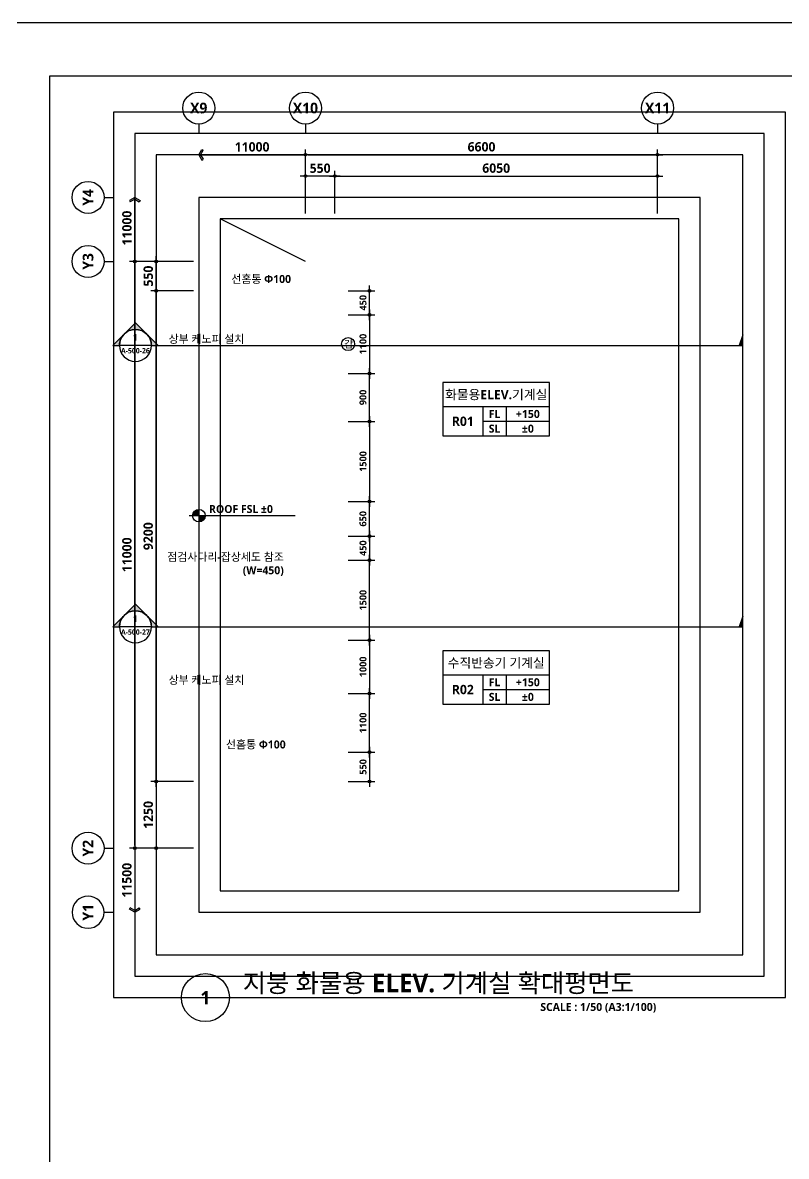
# Model space of a CAD drawing. Header units: millimetres. Extents: x -12482 to 126000, y 0 to 220200.
# Drawn here: x 30200 to 44513, y 198950 to 220200 of the extents above; entities that cross this region are included whole.
import ezdxf
from ezdxf.enums import TextEntityAlignment as Align

# ---------------------------------------------------------------- set-up
doc = ezdxf.new("R2010")
doc.units = ezdxf.units.MM
doc.header["$LTSCALE"] = 60
doc.linetypes.add('CEN', pattern=[62, 60, -1, 0, -1])
doc.layers.get('Defpoints').update_dxf_attribs({"color": 153})
for name, color, linetype in [('A-ANNO-DIM', 4, 'Continuous'), ('A-ANNO-GRA1', 7, 'Continuous'), ('A-ANNO-LEAD', 4, 'Continuous'), ('A-ANNO-PONT', 7, 'Continuous'), ('A-ANNO-SYMB', 7, 'Continuous'), ('A-ANNO-TEXT1', 7, 'Continuous'), ('A-ANNO-TEXT2', 3, 'Continuous'), ('A-ANNO-TITL', 7, 'Continuous'), ('A-ST-AXIS-BUB', 7, 'Continuous'), ('A-ST-AXIS-DIM', 7, 'Continuous'), ('AA-MKXS', 3, 'Continuous'), ('AA-MKXX', 3, 'Continuous'), ('AA-XXXX-TXT1', 2, 'Continuous')]:
    doc.layers.add(name, color=color, linetype=linetype)
for name, color, linetype, plot in [('Defpoint', 161, 'Continuous', False), ('G(그리드1)', 185, 'Continuous', False), ('G(그리드2)', 235, 'Continuous', False)]:
    doc.layers.add(name, color=color, linetype=linetype, plot=plot)
doc.styles.add('2020음성 1차', font='NanumGothicBold.ttf')
doc.styles.add('SAMOO', font='romans.shx', dxfattribs={"bigfont": 'whgtxt.shx'})
doc.styles.add('SH_나눔', font='')
doc.styles.add('SH_대대리576', font='')
doc.styles.add('SH_진천_나눔', font='')
doc.styles.get('SH_나눔').set_extended_font_data('NanumGothic', bold=True)
doc.styles.get('SH_대대리576').set_extended_font_data('NanumGothic', bold=True)
doc.styles.get('SH_진천_나눔').set_extended_font_data('NanumGothic', bold=True)
doc.dimstyles.new('SHP 50', dxfattribs={"dimscale": 50, "dimtxt": 3.5, "dimasz": 1, "dimexe": 2, "dimexo": 2, "dimgap": 1, "dimtad": 1, "dimdec": 0, "dimzin": 0, "dimdsep": 46, "dimtxsty": 'SH_진천_나눔', "dimblk": 'DIMDOT', "dimcen": 0.09, "dimclrd": 256, "dimclre": 256, "dimclrt": 3, "dimadec": 0, "dimazin": 1, "dimtfac": 1, "dimtdec": 0, "dimtix": 1, "dimtmove": 2, "dimatfit": 0, "dimldrblk": 'DIMDOT', "dimfxl": 1, "dimtolj": 1, "dimtzin": 0, "dimlwd": -1, "dimlwe": -1, "dimarcsym": 0})
doc.dimstyles.new('SHP 50내부', dxfattribs={"dimscale": 50, "dimtxt": 2.6, "dimasz": 1, "dimexe": 2, "dimexo": 2, "dimgap": 1, "dimtad": 1, "dimdec": 0, "dimzin": 0, "dimdsep": 46, "dimtxsty": '2020음성 1차', "dimblk": 'DIMDOT', "dimcen": 0.09, "dimclrd": 256, "dimclre": 256, "dimclrt": 3, "dimadec": 0, "dimazin": 1, "dimtfac": 1, "dimtdec": 0, "dimtix": 1, "dimtmove": 2, "dimatfit": 0, "dimldrblk": 'DIMDOT', "dimfxl": 1, "dimtolj": 1, "dimtzin": 0, "dimlwd": -1, "dimlwe": -1, "dimarcsym": 0})

# ---------------------------------------------------------------- blocks, each defined once
blk = doc.blocks.new('*U13434')
at = {"layer": 'A-ANNO-TITL'}
blk.add_line((0, 0), (8250, 0), dxfattribs=at)
blk.add_circle((-450, 0), 450, dxfattribs=at)
at = {"layer": 'AA-XXXX-TXT1', "style": 'SH_진천_나눔'}
blk.add_attdef('DWG.TITLE', (250, 100), '', height=350, dxfattribs=at)
at = {"layer": 'AA-XXXX-TXT1', "color": 7, "style": 'SH_진천_나눔'}
blk.add_attdef('NO1', text='', height=300, dxfattribs=at).set_placement((-450, 0), align=Align.MIDDLE)
at = {"layer": 'AA-XXXX-TXT1', "style": 'SH_진천_나눔'}
blk.add_attdef('SCALE', text='', height=150, dxfattribs=at).set_placement((8000, -100), align=Align.TOP_RIGHT)
blk = doc.blocks.new('DIMDOT')
at = {"color": 0}
blk.add_line((-2, 0), (2, 0), dxfattribs=at)
for radius in [0.5, 0.25]:
    blk.add_circle((0, 0), radius, dxfattribs=at)
blk = doc.blocks.new('*D17351')
at = {"layer": 'A-ST-AXIS-DIM'}
for p, q in [((36050, 216625), (36050, 217425)), ((42100, 216625), (42100, 217425)), ((36100, 217325), (42050, 217325))]:
    blk.add_line(p, q, dxfattribs=at)
at = {"layer": 'Defpoints', "color": 0}
for p in [(42100, 217325), (36050, 216525), (42100, 216525)]:
    blk.add_point(p, dxfattribs=at)
at = {"layer": 'A-ST-AXIS-DIM', "linetype": 'ByBlock', "xscale": 50, "yscale": 50, "zscale": 50, "rotation": 180}
blk.add_blockref('DIMDOT', (36050, 217325), dxfattribs=at)
at = {"layer": 'A-ST-AXIS-DIM', "linetype": 'ByBlock', "xscale": 50, "yscale": 50, "zscale": 50}
blk.add_blockref('DIMDOT', (42100, 217325), dxfattribs=at)
at = {"layer": 'A-ST-AXIS-DIM', "color": 3, "insert": (39075, 217472), "char_height": 175, "attachment_point": 5, "style": 'SH_진천_나눔'}
blk.add_mtext('\\A1;6050', dxfattribs=at)
blk = doc.blocks.new('*D17352')
at = {"layer": 'A-ST-AXIS-DIM'}
for p, q in [((35500, 216625), (35500, 217425)), ((36050, 216625), (36050, 217425)), ((36000, 217325), (35550, 217325))]:
    blk.add_line(p, q, dxfattribs=at)
at = {"layer": 'Defpoints', "color": 0}
for p in [(35500, 217325), (35500, 216525), (36050, 216525)]:
    blk.add_point(p, dxfattribs=at)
at = {"layer": 'A-ST-AXIS-DIM', "linetype": 'ByBlock', "xscale": 50, "yscale": 50, "zscale": 50, "rotation": 180}
blk.add_blockref('DIMDOT', (35500, 217325), dxfattribs=at)
at = {"layer": 'A-ST-AXIS-DIM', "linetype": 'ByBlock', "xscale": 50, "yscale": 50, "zscale": 50}
blk.add_blockref('DIMDOT', (36050, 217325), dxfattribs=at)
at = {"layer": 'A-ST-AXIS-DIM', "color": 3, "insert": (35775, 217471), "char_height": 175, "attachment_point": 5, "style": 'SH_진천_나눔'}
blk.add_mtext('\\A1;550', dxfattribs=at)
blk = doc.blocks.new('*D17353')
at = {"layer": 'A-ST-AXIS-DIM'}
for p, q in [((35500, 216625), (35500, 217825)), ((42100, 216625), (42100, 217825)), ((35550, 217725), (42050, 217725))]:
    blk.add_line(p, q, dxfattribs=at)
at = {"layer": 'Defpoints', "color": 0}
for p in [(42100, 217725), (35500, 216525), (42100, 216525)]:
    blk.add_point(p, dxfattribs=at)
at = {"layer": 'A-ST-AXIS-DIM', "linetype": 'ByBlock', "xscale": 50, "yscale": 50, "zscale": 50, "rotation": 180}
blk.add_blockref('DIMDOT', (35500, 217725), dxfattribs=at)
at = {"layer": 'A-ST-AXIS-DIM', "linetype": 'ByBlock', "xscale": 50, "yscale": 50, "zscale": 50}
blk.add_blockref('DIMDOT', (42100, 217725), dxfattribs=at)
at = {"layer": 'A-ST-AXIS-DIM', "color": 3, "insert": (38800, 217872), "char_height": 175, "attachment_point": 5, "style": 'SH_진천_나눔'}
blk.add_mtext('\\A1;6600', dxfattribs=at)
blk = doc.blocks.new('A-ST-AXIS-BUB-1')
at = {"layer": 'A-ST-AXIS-BUB'}
blk.add_line((0, 350), (0, 0), dxfattribs=at)
blk.add_circle((0, 950), 600, dxfattribs=at)
blk = doc.blocks.new('arrow1')
at = {"color": 0}
for p, q in [((0, 0), (0.29, 0.5)), ((0, 0), (0.29, -0.5)), ((0.16, 0), (0.41, 0.43)), ((0.16, 0), (0.41, -0.43)), ((0.29, 0.5), (0.41, 0.43)), ((0.29, -0.5), (0.41, -0.43))]:
    blk.add_line(p, q, dxfattribs=at)
blk = doc.blocks.new('*D17354')
at = {"layer": 'A-ST-AXIS-DIM'}
for p, q in [((33400, 215725), (32200, 215725)), ((32300, 204775), (32300, 215675)), ((33400, 204725), (32200, 204725))]:
    blk.add_line(p, q, dxfattribs=at)
at = {"layer": 'Defpoints', "color": 0}
for p in [(32300, 215725), (33500, 215725), (33500, 204725)]:
    blk.add_point(p, dxfattribs=at)
at = {"layer": 'A-ST-AXIS-DIM', "linetype": 'ByBlock', "xscale": 50, "yscale": 50, "zscale": 50}
for p, rotation in [((32300, 215725), 90), ((32300, 204725), 270)]:
    blk.add_blockref('DIMDOT', p, dxfattribs=dict(at, rotation=rotation))
at = {"layer": 'A-ST-AXIS-DIM', "color": 3, "insert": (32154, 210225), "char_height": 175, "attachment_point": 5, "rotation": 90, "style": 'SH_진천_나눔'}
blk.add_mtext('\\A1;11000', dxfattribs=at)
blk = doc.blocks.new('*D17355')
at = {"layer": 'A-ST-AXIS-DIM'}
for p, q in [((33400, 215175), (32600, 215175)), ((32700, 206025), (32700, 215125)), ((33400, 205975), (32600, 205975))]:
    blk.add_line(p, q, dxfattribs=at)
at = {"layer": 'Defpoints', "color": 0}
for p in [(32700, 215175), (33500, 215175), (33500, 205975)]:
    blk.add_point(p, dxfattribs=at)
at = {"layer": 'A-ST-AXIS-DIM', "linetype": 'ByBlock', "xscale": 50, "yscale": 50, "zscale": 50}
for p, rotation in [((32700, 215175), 90), ((32700, 205975), 270)]:
    blk.add_blockref('DIMDOT', p, dxfattribs=dict(at, rotation=rotation))
at = {"layer": 'A-ST-AXIS-DIM', "color": 3, "insert": (32553, 210575), "char_height": 175, "attachment_point": 5, "rotation": 90, "style": 'SH_진천_나눔'}
blk.add_mtext('\\A1;9200', dxfattribs=at)
blk = doc.blocks.new('*D17356')
at = {"layer": 'A-ST-AXIS-DIM'}
for p, q in [((33400, 205975), (32600, 205975)), ((32700, 205925), (32700, 204775)), ((33400, 204725), (32600, 204725))]:
    blk.add_line(p, q, dxfattribs=at)
at = {"layer": 'Defpoints', "color": 0}
for p in [(33500, 205975), (32700, 204725), (33500, 204725)]:
    blk.add_point(p, dxfattribs=at)
at = {"layer": 'A-ST-AXIS-DIM', "linetype": 'ByBlock', "xscale": 50, "yscale": 50, "zscale": 50}
for p, rotation in [((32700, 205975), 90), ((32700, 204725), 270)]:
    blk.add_blockref('DIMDOT', p, dxfattribs=dict(at, rotation=rotation))
at = {"layer": 'A-ST-AXIS-DIM', "color": 3, "insert": (32554, 205350), "char_height": 175, "attachment_point": 5, "rotation": 90, "style": 'SH_진천_나눔'}
blk.add_mtext('\\A1;1250', dxfattribs=at)
blk = doc.blocks.new('*D17357')
at = {"layer": 'A-ST-AXIS-DIM'}
for p, q in [((33400, 215725), (32600, 215725)), ((32700, 215225), (32700, 215675)), ((33400, 215175), (32600, 215175))]:
    blk.add_line(p, q, dxfattribs=at)
at = {"layer": 'Defpoints', "color": 0}
for p in [(32700, 215725), (33500, 215725), (33500, 215175)]:
    blk.add_point(p, dxfattribs=at)
at = {"layer": 'A-ST-AXIS-DIM', "linetype": 'ByBlock', "xscale": 50, "yscale": 50, "zscale": 50}
for p, rotation in [((32700, 215725), 90), ((32700, 215175), 270)]:
    blk.add_blockref('DIMDOT', p, dxfattribs=dict(at, rotation=rotation))
at = {"layer": 'A-ST-AXIS-DIM', "color": 3, "insert": (32554, 215450), "char_height": 175, "attachment_point": 5, "rotation": 90, "style": 'SH_진천_나눔'}
blk.add_mtext('\\A1;550', dxfattribs=at)
blk = doc.blocks.new('*D17358')
at = {"layer": 'A-ST-AXIS-DIM'}
for p, q in [((36050, 216625), (36050, 217425)), ((42100, 216625), (42100, 217425)), ((36100, 217325), (42050, 217325))]:
    blk.add_line(p, q, dxfattribs=at)
at = {"layer": 'Defpoints', "color": 0}
for p in [(42100, 217325), (36050, 216525), (42100, 216525)]:
    blk.add_point(p, dxfattribs=at)
at = {"layer": 'A-ST-AXIS-DIM', "linetype": 'ByBlock', "xscale": 50, "yscale": 50, "zscale": 50, "rotation": 180}
blk.add_blockref('DIMDOT', (36050, 217325), dxfattribs=at)
at = {"layer": 'A-ST-AXIS-DIM', "linetype": 'ByBlock', "xscale": 50, "yscale": 50, "zscale": 50}
blk.add_blockref('DIMDOT', (42100, 217325), dxfattribs=at)
at = {"layer": 'A-ST-AXIS-DIM', "color": 3, "insert": (39075, 217472), "char_height": 175, "attachment_point": 5, "style": 'SH_진천_나눔'}
blk.add_mtext('\\A1;6050', dxfattribs=at)
blk = doc.blocks.new('*D17359')
at = {"layer": 'A-ST-AXIS-DIM'}
for p, q in [((35500, 216625), (35500, 217425)), ((36050, 216625), (36050, 217425)), ((36000, 217325), (35550, 217325))]:
    blk.add_line(p, q, dxfattribs=at)
at = {"layer": 'Defpoints', "color": 0}
for p in [(35500, 217325), (35500, 216525), (36050, 216525)]:
    blk.add_point(p, dxfattribs=at)
at = {"layer": 'A-ST-AXIS-DIM', "linetype": 'ByBlock', "xscale": 50, "yscale": 50, "zscale": 50, "rotation": 180}
blk.add_blockref('DIMDOT', (35500, 217325), dxfattribs=at)
at = {"layer": 'A-ST-AXIS-DIM', "linetype": 'ByBlock', "xscale": 50, "yscale": 50, "zscale": 50}
blk.add_blockref('DIMDOT', (36050, 217325), dxfattribs=at)
at = {"layer": 'A-ST-AXIS-DIM', "color": 3, "insert": (35775, 217471), "char_height": 175, "attachment_point": 5, "style": 'SH_진천_나눔'}
blk.add_mtext('\\A1;550', dxfattribs=at)
blk = doc.blocks.new('갑종 TEXT100')
at = {"layer": 'A-ANNO-SYMB'}
blk.add_circle((0, 0), 243, dxfattribs=at)
at = {"layer": 'A-ANNO-TITL', "style": '2020음성 1차'}
blk.add_text('갑 ', height=266.7, dxfattribs=at).set_placement((67, 0), align=Align.MIDDLE_CENTER)
blk = doc.blocks.new('*D17389')
at = {"layer": 'A-ANNO-DIM'}
for p, q in [((36300, 214725), (36800, 214725)), ((36700, 214675), (36700, 213675)), ((36300, 213625), (36800, 213625))]:
    blk.add_line(p, q, dxfattribs=at)
at = {"layer": 'Defpoints', "color": 0}
for p in [(36200, 214725), (36200, 213625), (36700, 213625)]:
    blk.add_point(p, dxfattribs=at)
at = {"layer": 'A-ANNO-DIM', "linetype": 'ByBlock', "xscale": 50, "yscale": 50, "zscale": 50}
for p, rotation in [((36700, 214725), 90), ((36700, 213625), 270)]:
    blk.add_blockref('DIMDOT', p, dxfattribs=dict(at, rotation=rotation))
at = {"layer": 'A-ANNO-DIM', "color": 3, "insert": (36579, 214175), "char_height": 130, "attachment_point": 5, "rotation": 90, "style": '2020음성 1차'}
blk.add_mtext('\\A1;1100', dxfattribs=at)
blk = doc.blocks.new('*D17390')
at = {"layer": 'A-ANNO-DIM'}
for p, q in [((36300, 215175), (36800, 215175)), ((36700, 214775), (36700, 215125)), ((36300, 214725), (36800, 214725))]:
    blk.add_line(p, q, dxfattribs=at)
at = {"layer": 'Defpoints', "color": 0}
for p in [(36200, 215175), (36700, 215175), (36200, 214725)]:
    blk.add_point(p, dxfattribs=at)
at = {"layer": 'A-ANNO-DIM', "linetype": 'ByBlock', "xscale": 50, "yscale": 50, "zscale": 50}
for p, rotation in [((36700, 215175), 90), ((36700, 214725), 270)]:
    blk.add_blockref('DIMDOT', p, dxfattribs=dict(at, rotation=rotation))
at = {"layer": 'A-ANNO-DIM', "color": 3, "insert": (36579, 214950), "char_height": 130, "attachment_point": 5, "rotation": 90, "style": '2020음성 1차'}
blk.add_mtext('\\A1;450', dxfattribs=at)
blk = doc.blocks.new('G$C9D92D8A7')
at = {"layer": 'A-ANNO-GRA1'}
for p, q in [((0, 11), (40, 11)), ((15, 11), (15, 0)), ((23.75, 11), (23.75, 0)), ((15, 5.5), (40, 5.5))]:
    blk.add_line(p, q, dxfattribs=at)
blk.add_lwpolyline([(0, 20), (0, 0), (40, 0), (40, 20)], close=True, dxfattribs=at)
at = {"style": '2020음성 1차'}
for tag, height, p in [('실명', 3.5, (20, 15.5)), ('마감레벨', 3, (31.875, 8.25)), ('실번호', 3.5, (7.5, 5.5)), ('구조레벨', 3, (31.875, 2.75))]:
    blk.add_attdef(tag, text='', height=height, dxfattribs=at).set_placement(p, align=Align.MIDDLE_CENTER)
at = {"layer": 'A-ANNO-TEXT1', "style": 'SH_나눔'}
for s, p in [('FL', (19.375, 8.25)), ('SL', (19.375, 2.75))]:
    blk.add_text(s, height=3, dxfattribs=at).set_placement(p, align=Align.MIDDLE)
blk = doc.blocks.new('G$CE9562CCE')
at = {"layer": 'A-ANNO-PONT'}
for points in [[(1814, 2981, 0.4142136), (648, 1814), (1814, 1814)], [(1814, 648, 0.4142136), (2981, 1814), (1814, 1814)]]:
    blk.add_hatch(color=256, dxfattribs=at).paths.add_polyline_path(points)
for p, q in [((1814, 3629), (1814, 0)), ((19728, 1814), (0, 1814))]:
    blk.add_line(p, q, dxfattribs=at)
blk.add_circle((1814, 1814), 1166, dxfattribs=at)
at = {"style": 'SH_대대리576'}
blk.add_attdef('레벨', (3696, 2314), '', height=1500, dxfattribs=at)
blk = doc.blocks.new('*D22139')
at = {"layer": 'A-ANNO-DIM'}
for p, q in [((36300, 213625), (36800, 213625)), ((36700, 212775), (36700, 213575)), ((36300, 212725), (36800, 212725))]:
    blk.add_line(p, q, dxfattribs=at)
at = {"layer": 'Defpoints', "color": 0}
for p in [(36200, 213625), (36700, 213625), (36200, 212725)]:
    blk.add_point(p, dxfattribs=at)
at = {"layer": 'A-ANNO-DIM', "linetype": 'ByBlock', "xscale": 50, "yscale": 50, "zscale": 50}
for p, rotation in [((36700, 213625), 90), ((36700, 212725), 270)]:
    blk.add_blockref('DIMDOT', p, dxfattribs=dict(at, rotation=rotation))
at = {"layer": 'A-ANNO-DIM', "color": 3, "insert": (36578, 213175), "char_height": 130, "attachment_point": 5, "rotation": 90, "style": '2020음성 1차'}
blk.add_mtext('\\A1;900', dxfattribs=at)
blk = doc.blocks.new('*U22870')
at = {"layer": 'AA-MKXX'}
blk.add_hatch(color=256, dxfattribs=at).paths.add_polyline_path([(34162, 600), (33952, 0), (34162, 0)])
at = {"layer": 'AA-MKXX', "linetype": 'CEN', "ltscale": 300}
blk.add_line((900, 0), (34162, 0), dxfattribs=at)
at = {"layer": 'AA-MKXX'}
blk.add_lwpolyline([(34162, 0), (34162, 600), (33952, 0)], close=True, dxfattribs=at)
blk = doc.blocks.new('*U15083')
at = {"layer": 'AA-MKXS'}
blk.add_hatch(color=3, dxfattribs=at).paths.add_polyline_path([(0, 8.49), (-4.24, 4.24, -0.414214), (4.24, 4.24)])
h = blk.add_hatch(color=3, dxfattribs=at)
h.paths.add_polyline_path([(-8.49, 0), (-6, 0, -0.198912), (-4.24, 4.24)])
h.paths.add_polyline_path([(6, 0), (8.49, 0), (4.24, 4.24, -0.198912)])
at = {"layer": 'AA-MKXS', "color": 3, "linetype": 'Continuous', "ltscale": 5}
blk.add_line((-6, 0), (6, 0), dxfattribs=at)
at = {"layer": 'AA-MKXS', "color": 3}
for points in [[(4.24, 4.24, 0.414214), (-4.24, 4.24), (0, 8.49)], [(-4.24, 4.24, 0.198912), (-6, 0), (-8.49, 0)], [(8.49, 0), (6, 0, 0.198912), (4.24, 4.24)]]:
    blk.add_lwpolyline(points, format="xyb", close=True, dxfattribs=at)
at = {"layer": 'AA-MKXS', "color": 3, "linetype": 'Continuous', "ltscale": 5}
blk.add_circle((0, 0), 6, dxfattribs=at)
at = {"layer": 'AA-MKXS', "style": 'SAMOO', "width": 0.85}
blk.add_attdef('ViewNUM', text='', height=2.5, dxfattribs=at).set_placement((0, 1), align=Align.BOTTOM_CENTER)
blk.add_attdef('SheetNUM', text='', height=2.5, dxfattribs=at).set_placement((0, -1), align=Align.TOP_CENTER)
blk = doc.blocks.new('*D24855')
at = {"layer": 'A-ANNO-DIM'}
for p, q in [((36300, 212725), (36800, 212725)), ((36700, 212675), (36700, 211275)), ((36300, 211225), (36800, 211225))]:
    blk.add_line(p, q, dxfattribs=at)
at = {"layer": 'Defpoints', "color": 0}
for p in [(36200, 212725), (36200, 211225), (36700, 211225)]:
    blk.add_point(p, dxfattribs=at)
at = {"layer": 'A-ANNO-DIM', "linetype": 'ByBlock', "xscale": 50, "yscale": 50, "zscale": 50}
for p, rotation in [((36700, 212725), 90), ((36700, 211225), 270)]:
    blk.add_blockref('DIMDOT', p, dxfattribs=dict(at, rotation=rotation))
at = {"layer": 'A-ANNO-DIM', "color": 3, "insert": (36579, 211975), "char_height": 130, "attachment_point": 5, "rotation": 90, "style": '2020음성 1차'}
blk.add_mtext('\\A1;1500', dxfattribs=at)
blk = doc.blocks.new('*D24856')
at = {"layer": 'A-ANNO-DIM'}
for p, q in [((36300, 211225), (36800, 211225)), ((36700, 210625), (36700, 211175)), ((36300, 210575), (36800, 210575))]:
    blk.add_line(p, q, dxfattribs=at)
at = {"layer": 'Defpoints', "color": 0}
for p in [(36200, 211225), (36700, 211225), (36200, 210575)]:
    blk.add_point(p, dxfattribs=at)
at = {"layer": 'A-ANNO-DIM', "linetype": 'ByBlock', "xscale": 50, "yscale": 50, "zscale": 50}
for p, rotation in [((36700, 211225), 90), ((36700, 210575), 270)]:
    blk.add_blockref('DIMDOT', p, dxfattribs=dict(at, rotation=rotation))
at = {"layer": 'A-ANNO-DIM', "color": 3, "insert": (36578, 210900), "char_height": 130, "attachment_point": 5, "rotation": 90, "style": '2020음성 1차'}
blk.add_mtext('\\A1;650', dxfattribs=at)
blk = doc.blocks.new('*D24857')
at = {"layer": 'A-ANNO-DIM'}
for p, q in [((36300, 210575), (36800, 210575)), ((36700, 210525), (36700, 210175)), ((36300, 210125), (36800, 210125))]:
    blk.add_line(p, q, dxfattribs=at)
at = {"layer": 'Defpoints', "color": 0}
for p in [(36200, 210575), (36200, 210125), (36700, 210125)]:
    blk.add_point(p, dxfattribs=at)
at = {"layer": 'A-ANNO-DIM', "linetype": 'ByBlock', "xscale": 50, "yscale": 50, "zscale": 50}
for p, rotation in [((36700, 210575), 90), ((36700, 210125), 270)]:
    blk.add_blockref('DIMDOT', p, dxfattribs=dict(at, rotation=rotation))
at = {"layer": 'A-ANNO-DIM', "color": 3, "insert": (36579, 210350), "char_height": 130, "attachment_point": 5, "rotation": 90, "style": '2020음성 1차'}
blk.add_mtext('\\A1;450', dxfattribs=at)
blk = doc.blocks.new('*D24858')
at = {"layer": 'A-ANNO-DIM'}
for p, q in [((36300, 210125), (36800, 210125)), ((36700, 208675), (36700, 210075)), ((36300, 208625), (36800, 208625))]:
    blk.add_line(p, q, dxfattribs=at)
at = {"layer": 'Defpoints', "color": 0}
for p in [(36200, 210125), (36700, 210125), (36200, 208625)]:
    blk.add_point(p, dxfattribs=at)
at = {"layer": 'A-ANNO-DIM', "linetype": 'ByBlock', "xscale": 50, "yscale": 50, "zscale": 50}
for p, rotation in [((36700, 210125), 90), ((36700, 208625), 270)]:
    blk.add_blockref('DIMDOT', p, dxfattribs=dict(at, rotation=rotation))
at = {"layer": 'A-ANNO-DIM', "color": 3, "insert": (36579, 209375), "char_height": 130, "attachment_point": 5, "rotation": 90, "style": '2020음성 1차'}
blk.add_mtext('\\A1;1500', dxfattribs=at)
blk = doc.blocks.new('*D24859')
at = {"layer": 'A-ANNO-DIM'}
for p, q in [((36300, 208625), (36800, 208625)), ((36700, 208575), (36700, 207675)), ((36300, 207625), (36800, 207625))]:
    blk.add_line(p, q, dxfattribs=at)
at = {"layer": 'Defpoints', "color": 0}
for p in [(36200, 208625), (36200, 207625), (36700, 207625)]:
    blk.add_point(p, dxfattribs=at)
at = {"layer": 'A-ANNO-DIM', "linetype": 'ByBlock', "xscale": 50, "yscale": 50, "zscale": 50}
for p, rotation in [((36700, 208625), 90), ((36700, 207625), 270)]:
    blk.add_blockref('DIMDOT', p, dxfattribs=dict(at, rotation=rotation))
at = {"layer": 'A-ANNO-DIM', "color": 3, "insert": (36579, 208125), "char_height": 130, "attachment_point": 5, "rotation": 90, "style": '2020음성 1차'}
blk.add_mtext('\\A1;1000', dxfattribs=at)
blk = doc.blocks.new('*D24872')
at = {"layer": 'A-ANNO-DIM'}
for p, q in [((36300, 207625), (36800, 207625)), ((36700, 206575), (36700, 207575)), ((36300, 206525), (36800, 206525))]:
    blk.add_line(p, q, dxfattribs=at)
at = {"layer": 'Defpoints', "color": 0}
for p in [(36200, 207625), (36700, 207625), (36200, 206525)]:
    blk.add_point(p, dxfattribs=at)
at = {"layer": 'A-ANNO-DIM', "linetype": 'ByBlock', "xscale": 50, "yscale": 50, "zscale": 50}
for p, rotation in [((36700, 207625), 90), ((36700, 206525), 270)]:
    blk.add_blockref('DIMDOT', p, dxfattribs=dict(at, rotation=rotation))
at = {"layer": 'A-ANNO-DIM', "color": 3, "insert": (36579, 207075), "char_height": 130, "attachment_point": 5, "rotation": 90, "style": '2020음성 1차'}
blk.add_mtext('\\A1;1100', dxfattribs=at)
blk = doc.blocks.new('*D24873')
at = {"layer": 'A-ANNO-DIM'}
for p, q in [((36300, 206525), (36800, 206525)), ((36700, 206475), (36700, 206025)), ((36300, 205975), (36800, 205975))]:
    blk.add_line(p, q, dxfattribs=at)
at = {"layer": 'Defpoints', "color": 0}
for p in [(36200, 206525), (36200, 205975), (36700, 205975)]:
    blk.add_point(p, dxfattribs=at)
at = {"layer": 'A-ANNO-DIM', "linetype": 'ByBlock', "xscale": 50, "yscale": 50, "zscale": 50}
for p, rotation in [((36700, 206525), 90), ((36700, 205975), 270)]:
    blk.add_blockref('DIMDOT', p, dxfattribs=dict(at, rotation=rotation))
at = {"layer": 'A-ANNO-DIM', "color": 3, "insert": (36579, 206250), "char_height": 130, "attachment_point": 5, "rotation": 90, "style": '2020음성 1차'}
blk.add_mtext('\\A1;550', dxfattribs=at)

msp = doc.modelspace()

# ---------------------------------------------------------------- linework, layer by layer
at = {"layer": 'A-ANNO-LEAD'}
for points in [[(35625, 215000, 0, 37.5, 0), (35568.8, 215097.4, 0, 0, 0), (35396.8, 215395.3, 0, 0, 0), (35229.7, 215395.3, 0, 0, 0)], [(34750, 213875, 0, 37.5, 0), (34693.7, 213972.4, 0, 0, 0), (34521.8, 214270.3, 0, 0, 0), (34354.7, 214270.3, 0, 0, 0)], [(35489, 210581, 0, 37.5, 0), (35432.8, 210483.6, 0, 0, 0), (35260.8, 210185.7, 0, 0, 0), (35093.7, 210185.7, 0, 0, 0)], [(34750, 207483.9, 0, 37.5, 0), (34693.7, 207581.3, 0, 0, 0), (34521.8, 207879.2, 0, 0, 0), (34354.7, 207879.2, 0, 0, 0)], [(35525, 206275, 0, 37.5, 0), (35468.8, 206372.4, 0, 0, 0), (35296.8, 206670.3, 0, 0, 0), (35129.7, 206670.3, 0, 0, 0)]]:
    msp.add_lwpolyline(points, format="xyseb", dxfattribs=at)
at = {"layer": 'A-ST-AXIS-DIM'}
for p, q in [((33500, 217725), (35500, 217725)), ((32300, 215775), (32300, 216925)), ((33400, 215725), (32200, 215725)), ((32300, 204725), (32300, 203525))]:
    msp.add_line(p, q, dxfattribs=at)
at = {"layer": 'Defpoint'}
msp.add_line((35500, 215725), (33900, 216525), dxfattribs=at)
at = {"layer": 'Defpoints'}
for points in [[(29700, 178200), (59400, 178200), (59400, 220200), (29700, 220200)], [(30700, 183700), (58400, 183700), (58400, 219200), (30700, 219200)]]:
    msp.add_lwpolyline(points, close=True, dxfattribs=at)
at = {"layer": 'G(그리드1)'}
for points in [[(31900, 201925), (44500, 201925), (44500, 218525), (31900, 218525)], [(31900, 201925), (44500, 201925), (44500, 218525), (31900, 218525)], [(32300, 202325), (44100, 202325), (44100, 218125), (32300, 218125)], [(32700, 202725), (43700, 202725), (43700, 217725), (32700, 217725)], [(33500, 203525), (42900, 203525), (42900, 216925), (33500, 216925)]]:
    msp.add_lwpolyline(points, close=True, dxfattribs=at)
at = {"layer": 'G(그리드2)'}
msp.add_lwpolyline([(33900, 203925), (42500, 203925), (42500, 216525), (33900, 216525)], close=True, dxfattribs=at)

# ---------------------------------------------------------------- block references
ref = msp.add_blockref('*U15083', (32312.6, 214150.7), dxfattribs=dict(xscale=-50, yscale=50, zscale=50, rotation=359.9999999999997))
ref.add_attrib('SheetNUM', 'A-500-26', dxfattribs={"layer": 'AA-MKXS', "height": 100, "style": '2020음성 1차', "width": 0.8}).set_placement((32312.6, 214100.7), align=Align.TOP_CENTER)
ref.add_attrib('ViewNUM', '1', dxfattribs={"layer": 'AA-MKXS', "height": 125, "style": '2020음성 1차'}).set_placement((32312.6, 214200.7), align=Align.BOTTOM_CENTER)
for name, p, xscale, yscale, zscale in [('*U22870', (32312.6, 214150.7), 0.3333333333333333, 0.3333333333333333, 0.3333333333333333), ('갑종 TEXT100', (36300, 214175), 0.5, 0.5, 0.5), ('*U22870', (32312.6, 208877), 0.3333333333333333, 0.3333333333333333, 0.3333333333333333)]:
    msp.add_blockref(name, p, dxfattribs=dict(xscale=xscale, yscale=yscale, zscale=zscale))
ref = msp.add_blockref('G$CE9562CCE', (33319.9, 210775.3), dxfattribs=dict(xscale=0.1008194605752694, yscale=0.1008194605752694, zscale=0.1008194605752694))
ref.add_attrib('레벨', 'ROOF FSL %%p0', (33692.5, 211008.6, 130298.5), dxfattribs={"height": 150, "style": 'SH_대대리576'})
ref = msp.add_blockref('*U15083', (32312.6, 208877), dxfattribs=dict(xscale=-50, yscale=50, zscale=50, rotation=359.9999999999997))
ref.add_attrib('SheetNUM', 'A-500-27', dxfattribs={"layer": 'AA-MKXS', "height": 100, "style": '2020음성 1차', "width": 0.8}).set_placement((32312.6, 208827), align=Align.TOP_CENTER)
ref.add_attrib('ViewNUM', '1', dxfattribs={"layer": 'AA-MKXS', "height": 125, "style": '2020음성 1차'}).set_placement((32312.6, 208927), align=Align.BOTTOM_CENTER)
ref = msp.add_blockref('*U13434', (34075, 201925))
ref.add_attrib('SCALE', 'SCALE : 1/50 (A3:1/100)', dxfattribs={"layer": 'A-ANNO-TITL', "height": 150, "style": 'SH_진천_나눔'}).set_placement((42075, 201825), align=Align.TOP_RIGHT)
ref.add_attrib('DWG.TITLE', '지붕 화물용 ELEV. 기계실 확대평면도', (34325, 202025), dxfattribs={"layer": 'A-ANNO-TITL', "height": 347.908, "style": 'SH_진천_나눔'})
ref.add_attrib('NO1', '1', dxfattribs={"layer": 'A-ANNO-TITL', "color": 7, "height": 250, "style": 'SH_진천_나눔'}).set_placement((33625, 201925), align=Align.MIDDLE)
at = {"layer": 'A-ANNO-TEXT1'}
ref = msp.add_blockref('G$C9D92D8A7', (38075, 212453.5), dxfattribs=dict(at, xscale=50, yscale=50, zscale=50))
ref.add_attrib('실명', '화물용ELEV.기계실', dxfattribs={"layer": 'A-ANNO-TEXT2', "height": 175, "style": '2020음성 1차'}).set_placement((39075, 213228.5, 206000), align=Align.MIDDLE_CENTER)
ref.add_attrib('실번호', 'R01', dxfattribs={"layer": 'A-ANNO-TEXT2', "height": 175, "style": '2020음성 1차'}).set_placement((38450, 212728.5, 206000), align=Align.MIDDLE_CENTER)
ref.add_attrib('마감레벨', '+150', dxfattribs={"height": 150, "style": '2020음성 1차'}).set_placement((39668.8, 212866, 206000), align=Align.MIDDLE_CENTER)
ref.add_attrib('구조레벨', '%%P0', dxfattribs={"height": 150, "style": '2020음성 1차'}).set_placement((39668.8, 212591, 206000), align=Align.MIDDLE_CENTER)
ref = msp.add_blockref('G$C9D92D8A7', (38075, 207424.6), dxfattribs=dict(at, xscale=50, yscale=50, zscale=50))
ref.add_attrib('실명', '수직반송기 기계실', dxfattribs={"layer": 'A-ANNO-TEXT2', "height": 175, "style": '2020음성 1차'}).set_placement((39075, 208199.6, 206000), align=Align.MIDDLE_CENTER)
ref.add_attrib('실번호', 'R02', dxfattribs={"layer": 'A-ANNO-TEXT2', "height": 175, "style": '2020음성 1차'}).set_placement((38450, 207699.6, 206000), align=Align.MIDDLE_CENTER)
ref.add_attrib('마감레벨', '+150', dxfattribs={"height": 150, "style": '2020음성 1차'}).set_placement((39668.8, 207837.1, 206000), align=Align.MIDDLE_CENTER)
ref.add_attrib('구조레벨', '%%P0', dxfattribs={"height": 150, "style": '2020음성 1차'}).set_placement((39668.8, 207562.1, 206000), align=Align.MIDDLE_CENTER)
at = {"layer": 'A-ST-AXIS-BUB', "xscale": 0.5, "yscale": 0.5, "zscale": 0.5}
for p in [(33500, 218125), (35500, 218125), (42100, 218125)]:
    msp.add_blockref('A-ST-AXIS-BUB-1', p, dxfattribs=at)
at = {"layer": 'A-ST-AXIS-BUB', "yscale": 0.5, "zscale": 0.5}
for p, xscale, rotation in [((31900, 216925), 0.5, 90), ((31900, 215725), 0.5, 90), ((31900, 204725), 0.5, 90), ((31900, 203525), -0.5, 89.99999999999899)]:
    msp.add_blockref('A-ST-AXIS-BUB-1', p, dxfattribs=dict(at, xscale=xscale, rotation=rotation))
at = {"layer": 'A-ST-AXIS-DIM'}
for name, p, xscale, yscale, zscale, rotation in [('arrow1', (33500, 217725), -200, 200, 200, 179.9999999999861), ('arrow1', (33500, 217725), -200, 200, 200, 179.9999999999861), ('arrow1', (32300, 216925), 200, 200, 200, 270.0000000000144), ('DIMDOT', (32300, 215725), 50, 50, 50, 270), ('arrow1', (32300, 203525), -200, 200, 200, 269.9999999999856)]:
    msp.add_blockref(name, p, dxfattribs=dict(at, xscale=xscale, yscale=yscale, zscale=zscale, rotation=rotation))

# ---------------------------------------------------------------- texts
at = {"layer": 'A-ANNO-TEXT1', "style": 'SH_진천_나눔'}
for s, p in [('X9', (33500, 218600)), ('X10', (35500, 218600)), ('X11', (42100, 218600))]:
    msp.add_text(s, height=200, dxfattribs=at).set_placement(p, align=Align.MIDDLE_CENTER)
for s, p in [('Y4', (31425, 216925)), ('Y3', (31425, 215725)), ('Y2', (31425, 204725)), ('Y1', (31425, 203525))]:
    msp.add_text(s, height=200, rotation=90, dxfattribs=at).set_placement(p, align=Align.MIDDLE_CENTER)
at = {"layer": 'A-ANNO-TEXT1', "style": '2020음성 1차'}
for s, p in [('선홈통 Φ100', (35229.7, 215395.3)), ('상부 케노피 설치', (34354.7, 214270.3)), ('점검사다리-잡상세도 참조', (35093.7, 210185.7)), ('(W=450)', (35093.7, 209935.7)), ('상부 케노피 설치', (34354.7, 207879.2)), ('선홈통 Φ100', (35129.7, 206670.3))]:
    msp.add_text(s, height=150, dxfattribs=at).set_placement(p, align=Align.MIDDLE_RIGHT)
at = {"layer": 'A-ST-AXIS-DIM', "color": 3, "insert": (34500, 217871), "char_height": 175, "attachment_point": 5, "style": 'SH_진천_나눔'}
msp.add_mtext('\\A1;11000', dxfattribs=at)
at = {"layer": 'A-ST-AXIS-DIM', "color": 3, "char_height": 175, "attachment_point": 5, "rotation": 90, "style": 'SH_진천_나눔'}
for s, insert in [('\\A1;11000', (32153.8, 216350)), ('\\A1;11500', (32153.4, 204125))]:
    msp.add_mtext(s, dxfattribs=dict(at, insert=insert))

# ---------------------------------------------------------------- dimensions: what is measured, and where the dimension line sits
at = {"layer": 'A-ANNO-DIM'}
for base, p1, p2, angle, picture, middle in [((36700, 215175), (36200, 214725), (36200, 215175), 90, '*D17390', (36578.5, 214950)), ((36700, 213625), (36200, 214725), (36200, 213625), 270, '*D17389', (36578.7, 214175)), ((36700, 213625), (36200, 212725), (36200, 213625), 90, '*D22139', (36578.3, 213175)), ((36700, 211225), (36200, 212725), (36200, 211225), 270, '*D24855', (36578.5, 211975)), ((36700, 211225), (36200, 210575), (36200, 211225), 90, '*D24856', (36578.3, 210900)), ((36700, 210125), (36200, 210575), (36200, 210125), 270, '*D24857', (36578.5, 210350)), ((36700, 210125), (36200, 208625), (36200, 210125), 90, '*D24858', (36578.5, 209375)), ((36700, 207625), (36200, 208625), (36200, 207625), 270, '*D24859', (36578.7, 208125)), ((36700, 207625), (36200, 206525), (36200, 207625), 90, '*D24872', (36578.7, 207075)), ((36700, 205975), (36200, 206525), (36200, 205975), 270, '*D24873', (36578.5, 206250))]:
    dim = msp.add_linear_dim(base=base, p1=p1, p2=p2, angle=angle, dimstyle='SHP 50내부', override={"dimtxsty": '2020음성 1차', "dimldrblk": 'DIMDOT'}, dxfattribs=at)
    dim.commit()
    dim.dimension.update_dxf_attribs({"geometry": picture, "text_midpoint": middle})
at = {"layer": 'A-ST-AXIS-DIM'}
for base, p1, p2, angle, picture, middle in [((42100, 217725), (35500, 216525), (42100, 216525), 180, '*D17353', (38800, 217871.6)), ((35500, 217325), (36050, 216525), (35500, 216525), 180, '*D17352', (35775, 217471.2)), ((35500, 217325), (36050, 216525), (35500, 216525), 180, '*D17359', (35775, 217471.2)), ((42100, 217325), (36050, 216525), (42100, 216525), 0, '*D17351', (39075, 217471.6)), ((42100, 217325), (36050, 216525), (42100, 216525), 0, '*D17358', (39075, 217471.6)), ((32300, 215725), (33500, 204725), (33500, 215725), 90, '*D17354', (32154, 210225)), ((32700, 215725), (33500, 215175), (33500, 215725), 270, '*D17357', (32553.8, 215450)), ((32700, 215175), (33500, 205975), (33500, 215175), 270, '*D17355', (32553.4, 210575)), ((32700, 204725), (33500, 205975), (33500, 204725), 90, '*D17356', (32553.6, 205350))]:
    dim = msp.add_linear_dim(base=base, p1=p1, p2=p2, angle=angle, dimstyle='SHP 50', dxfattribs=at)
    dim.commit()
    dim.dimension.update_dxf_attribs({"geometry": picture, "text_midpoint": middle})

doc.saveas('drawing.dxf')
